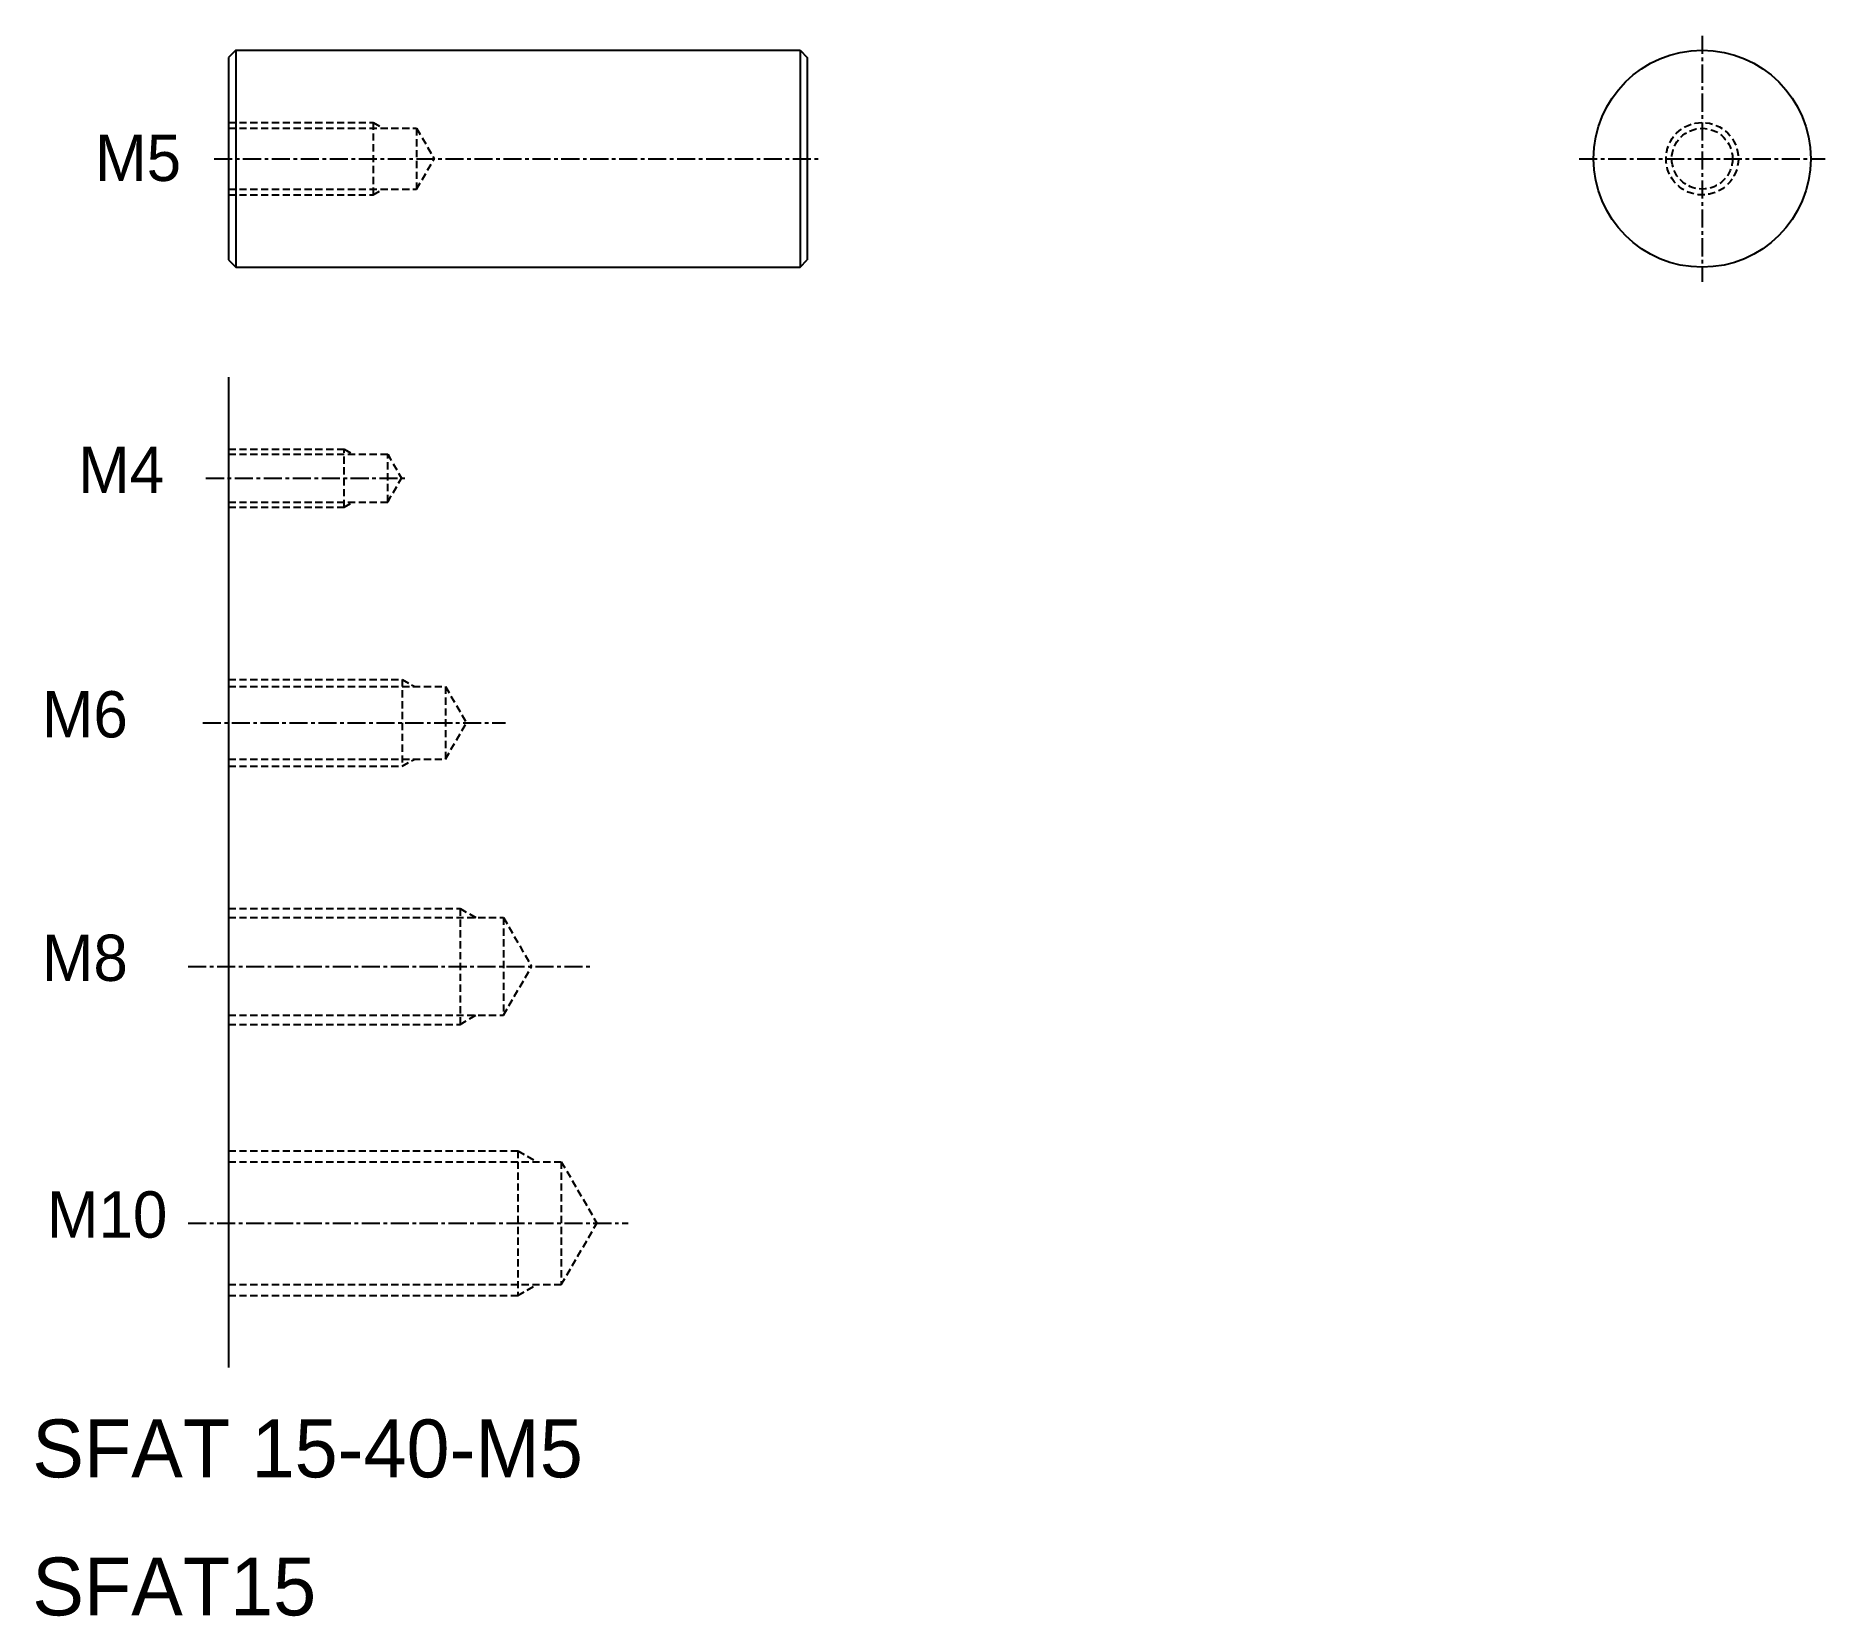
# Model space of a CAD drawing. Extents: x 233 to 357, y 160 to 269.
import ezdxf

# ---------------------------------------------------------------- set-up
doc = ezdxf.new("R2010")
doc.units = 0
doc.linetypes.add('CENTER', pattern=[2, 1.25, -0.25, 0.25, -0.25])
doc.linetypes.add('DASHED', pattern=[0.75, 0.5, -0.25])
doc.layers.get('0').update_dxf_attribs({"linetype": 'CONTINUOUS'})
doc.layers.add('CENTER', color=1, linetype='CENTER')

msp = doc.modelspace()

# ---------------------------------------------------------------- linework, layer by layer
at = {"color": 7, "linetype": 'CONTINUOUS'}
for p, q in [((247.07, 267.83), (246.57, 267.33)), ((246.57, 267.33), (246.57, 253.33)), ((247.07, 267.83), (247.07, 252.83)), ((247.07, 267.83), (286.07, 267.83)), ((286.07, 267.83), (286.07, 252.83)), ((286.07, 267.83), (286.57, 267.33)), ((286.57, 267.33), (286.57, 253.33)), ((246.57, 253.33), (247.07, 252.83)), ((247.07, 252.83), (286.07, 252.83)), ((286.07, 252.83), (286.57, 253.33)), ((246.57, 245.22), (246.57, 176.78))]:
    msp.add_line(p, q, dxfattribs=at)
at = {"color": 3, "linetype": 'DASHED'}
for p, q in [((246.57, 262.83), (256.57, 262.83)), ((246.57, 262.43), (259.57, 262.43)), ((256.57, 262.83), (256.57, 257.83)), ((256.57, 262.83), (257.18, 262.48)), ((259.57, 262.43), (260.79, 260.33)), ((259.57, 262.43), (259.57, 258.23)), ((259.57, 258.23), (260.79, 260.33)), ((246.57, 258.23), (259.57, 258.23)), ((246.57, 257.83), (256.57, 257.83)), ((256.57, 257.83), (257.18, 258.18)), ((246.57, 240.25), (254.57, 240.25)), ((246.57, 239.9), (257.57, 239.9)), ((254.57, 240.25), (255.18, 239.9)), ((254.57, 236.25), (254.57, 240.25)), ((257.57, 239.9), (258.53, 238.25)), ((257.57, 236.6), (257.57, 239.9)), ((257.57, 236.6), (258.53, 238.25)), ((246.57, 236.6), (257.57, 236.6)), ((246.57, 236.25), (254.57, 236.25)), ((254.57, 236.25), (255.18, 236.6)), ((246.57, 224.34), (258.57, 224.34)), ((246.57, 223.84), (261.57, 223.84)), ((258.57, 224.34), (258.57, 218.34)), ((258.57, 224.34), (259.44, 223.84)), ((261.57, 223.84), (261.57, 218.84)), ((261.57, 223.84), (263.02, 221.34)), ((261.57, 218.84), (263.02, 221.34)), ((246.57, 218.84), (261.57, 218.84)), ((246.57, 218.34), (258.57, 218.34)), ((258.57, 218.34), (259.44, 218.84)), ((246.57, 208.5), (262.57, 208.5)), ((246.57, 207.88), (265.57, 207.88)), ((262.57, 208.5), (262.57, 200.5)), ((262.57, 208.5), (263.66, 207.88)), ((265.57, 207.88), (267.52, 204.5)), ((265.57, 207.88), (265.57, 201.13)), ((265.57, 201.13), (267.52, 204.5)), ((246.57, 201.13), (265.57, 201.13)), ((246.57, 200.5), (262.57, 200.5)), ((262.57, 200.5), (263.66, 201.13)), ((246.57, 191.76), (266.57, 191.76)), ((266.57, 191.76), (266.57, 181.76)), ((266.57, 191.76), (267.87, 191.01)), ((246.57, 191.01), (269.57, 191.01)), ((269.57, 191.01), (269.57, 182.51)), ((269.57, 191.01), (272.03, 186.76)), ((269.57, 182.51), (272.03, 186.76)), ((246.57, 182.51), (269.57, 182.51)), ((266.57, 181.76), (267.87, 182.51)), ((246.57, 181.76), (266.57, 181.76))]:
    msp.add_line(p, q, dxfattribs=at)
msp.add_line((286.57, 263.33), (286.57, 263.33))
at = {"color": 7, "linetype": 'CONTINUOUS'}
msp.add_circle((348.41, 260.33), 7.5, dxfattribs=at)
at = {"color": 3, "linetype": 'DASHED'}
for radius in [2.5, 2.1]:
    msp.add_circle((348.41, 260.33), radius, dxfattribs=at)
at = {"layer": 'CENTER', "color": 1, "linetype": 'CENTER'}
for p, q in [((348.41, 268.83), (348.41, 251.83)), ((245.57, 260.33), (287.57, 260.33)), ((339.91, 260.33), (356.91, 260.33)), ((245.01, 238.25), (258.97, 238.25)), ((244.79, 221.34), (265.72, 221.34)), ((243.78, 204.5), (271.69, 204.5)), ((243.78, 186.76), (274.19, 186.76))]:
    msp.add_line(p, q, dxfattribs=at)

# ---------------------------------------------------------------- texts
at = {"color": 7, "linetype": 'CONTINUOUS'}
for s, height, p in [('M5', 3.2, (237.35, 258.79)), ('M4', 3.2, (236.18, 237.23)), ('M6', 3.2, (233.67, 220.33)), ('M8', 3.2, (233.67, 203.5)), ('M10', 3.2, (234.02, 185.76)), ('SFAT 15-40-M5', 4, (233.01, 169.19)), ('SFAT15', 4, (233.01, 159.65))]:
    msp.add_text(s, height=height, dxfattribs=at).set_placement(p)

doc.saveas('drawing.dxf')
